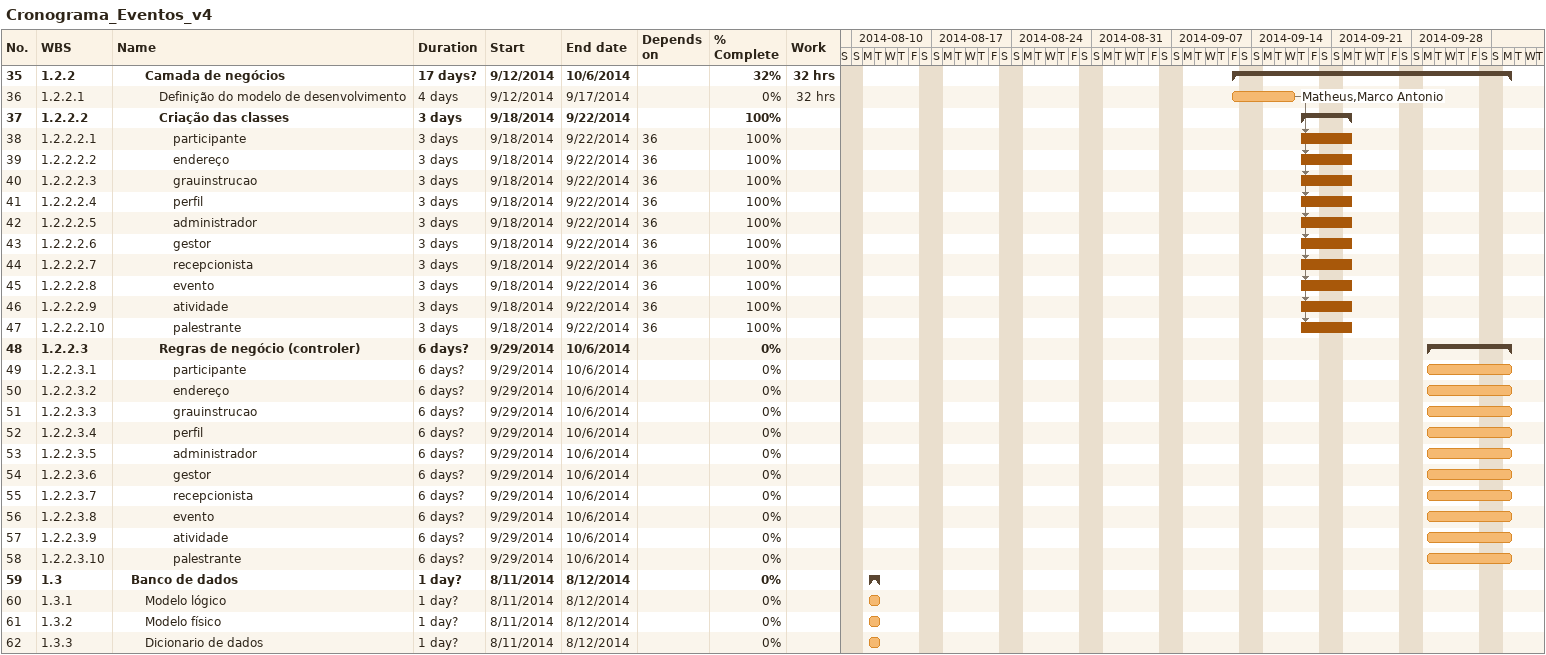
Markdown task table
Cronograma_Eventos_v4

| ID | WBS | Task | Duration | Start | Finish | Predecessors | Resources | % complete | Work (h) |
|---|---|---|---|---|---|---|---|---|---|
| 35 | 1.2.2 | **Camada de negócios** | 17d? | 2014-09-12 | 2014-10-06 |  |  | 32 | 32 |
| 36 | 1.2.2.1 | Definição do modelo de desenvolvimento | 4d | 2014-09-12 | 2014-09-17 |  | Matheus,Marco Antonio | 0 | 32 |
| 37 | 1.2.2.2 | **Criação das classes** | 3d | 2014-09-18 | 2014-09-22 |  |  | 100 |  |
| 38 | 1.2.2.2.1 | participante | 3d | 2014-09-18 | 2014-09-22 | 36 |  | 100 |  |
| 39 | 1.2.2.2.2 | endereço | 3d | 2014-09-18 | 2014-09-22 | 36 |  | 100 |  |
| 40 | 1.2.2.2.3 | grauinstrucao | 3d | 2014-09-18 | 2014-09-22 | 36 |  | 100 |  |
| 41 | 1.2.2.2.4 | perfil | 3d | 2014-09-18 | 2014-09-22 | 36 |  | 100 |  |
| 42 | 1.2.2.2.5 | administrador | 3d | 2014-09-18 | 2014-09-22 | 36 |  | 100 |  |
| 43 | 1.2.2.2.6 | gestor | 3d | 2014-09-18 | 2014-09-22 | 36 |  | 100 |  |
| 44 | 1.2.2.2.7 | recepcionista | 3d | 2014-09-18 | 2014-09-22 | 36 |  | 100 |  |
| 45 | 1.2.2.2.8 | evento | 3d | 2014-09-18 | 2014-09-22 | 36 |  | 100 |  |
| 46 | 1.2.2.2.9 | atividade | 3d | 2014-09-18 | 2014-09-22 | 36 |  | 100 |  |
| 47 | 1.2.2.2.10 | palestrante | 3d | 2014-09-18 | 2014-09-22 | 36 |  | 100 |  |
| 48 | 1.2.2.3 | **Regras de negócio (controler)** | 6d? | 2014-09-29 | 2014-10-06 |  |  | 0 |  |
| 49 | 1.2.2.3.1 | participante | 6d? | 2014-09-29 | 2014-10-06 |  |  | 0 |  |
| 50 | 1.2.2.3.2 | endereço | 6d? | 2014-09-29 | 2014-10-06 |  |  | 0 |  |
| 51 | 1.2.2.3.3 | grauinstrucao | 6d? | 2014-09-29 | 2014-10-06 |  |  | 0 |  |
| 52 | 1.2.2.3.4 | perfil | 6d? | 2014-09-29 | 2014-10-06 |  |  | 0 |  |
| 53 | 1.2.2.3.5 | administrador | 6d? | 2014-09-29 | 2014-10-06 |  |  | 0 |  |
| 54 | 1.2.2.3.6 | gestor | 6d? | 2014-09-29 | 2014-10-06 |  |  | 0 |  |
| 55 | 1.2.2.3.7 | recepcionista | 6d? | 2014-09-29 | 2014-10-06 |  |  | 0 |  |
| 56 | 1.2.2.3.8 | evento | 6d? | 2014-09-29 | 2014-10-06 |  |  | 0 |  |
| 57 | 1.2.2.3.9 | atividade | 6d? | 2014-09-29 | 2014-10-06 |  |  | 0 |  |
| 58 | 1.2.2.3.10 | palestrante | 6d? | 2014-09-29 | 2014-10-06 |  |  | 0 |  |
| 59 | 1.3 | **Banco de dados** | 1d? | 2014-08-11 | 2014-08-12 |  |  | 0 |  |
| 60 | 1.3.1 | Modelo lógico | 1d? | 2014-08-11 | 2014-08-12 |  |  | 0 |  |
| 61 | 1.3.2 | Modelo físico | 1d? | 2014-08-11 | 2014-08-12 |  |  | 0 |  |
| 62 | 1.3.3 | Dicionario de dados | 1d? | 2014-08-11 | 2014-08-12 |  |  | 0 |  |
